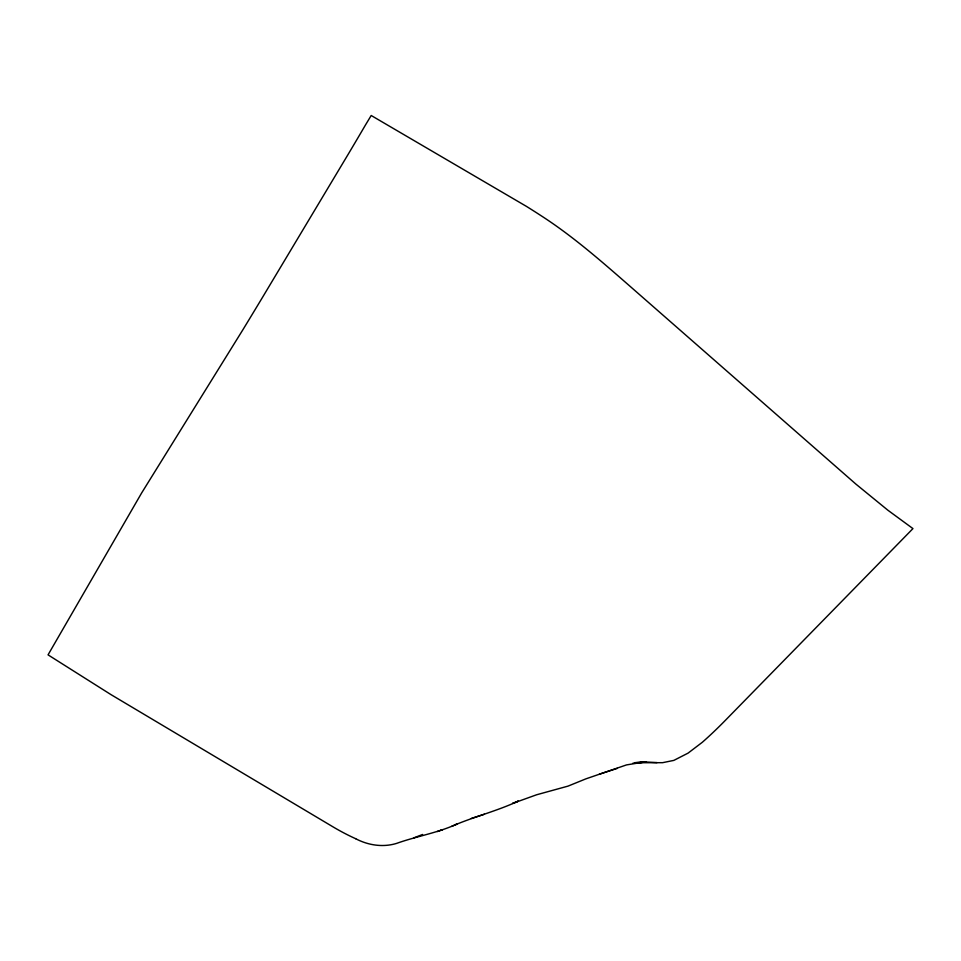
<?xml version="1.0" encoding="UTF-8"?>
<svg xmlns="http://www.w3.org/2000/svg" width="961" height="961" viewBox="0 0 961 961"><rect width="100%" height="100%" fill="white"/><g stroke="black" fill="none" stroke-linecap="round" stroke-linejoin="round"><path stroke-width="1.44" d="M451.682 826.376L457.172 823.961C437.844 832.899 416.606 836.238 396.617 843.386C382.959 847.59 368.159 845.308 355.666 838.701M355.666 838.701A140.066 78.754 36.4 0 1 332.878 826.784L111.008 694.635L48.05 654.861L141.639 492.969L242.905 329.719A1188.024 207.78 -59.5 0 0 263.614 295.52L347.738 155.021A415.969 42.488 -60 0 0 365.444 125.038L371.198 115.5L526.412 206.363A183.275 37.539 34.3 0 1 541.499 215.973C573.753 236.826 602.595 262.329 631.461 287.531L855.843 484.056L887.832 510.183L912.95 528.598L725.255 720.462A243.65 81.361 -56.9 0 1 702.299 742.3L688.052 753.136L673.853 760.391L662.573 762.686L634.572 762.734L644.014 762.061L626.524 764.908L585.898 778.854L567.987 786.134L536.658 794.759L512.609 803.42L518.291 801.102C497.99 810.616 476.212 816.129 455.55 824.682M422.6 834.472L414.011 837.812M599.34 774.194L617.274 768.38M437.267 831.565L442.613 829.703L440.979 830.268M484.404 814.255L471.322 818.424M632.855 763.262L646.128 762.025L656.988 762.614M634.572 762.734L646.128 762.025"/></g></svg>
